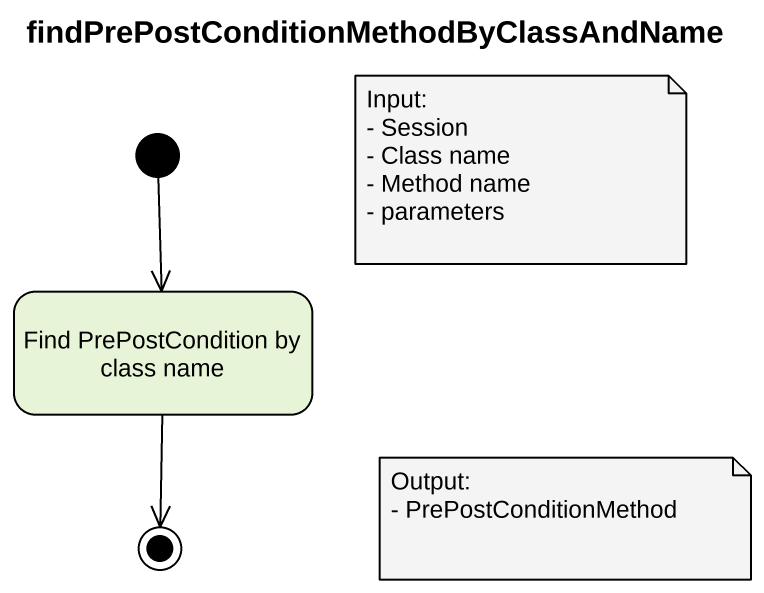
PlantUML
@startuml
title findPrePostConditionMethodByClassAndName
hide empty description
state "Find PrePostCondition by class name" as Find_PrePostCondition_by
[*] --> Find_PrePostCondition_by
Find_PrePostCondition_by --> [*]
note as N1
  Input:
  - Session
  - Class name
  - Method name
  - parameters
end note
note as N2
  Output:
  - PrePostConditionMethod
end note
@enduml
